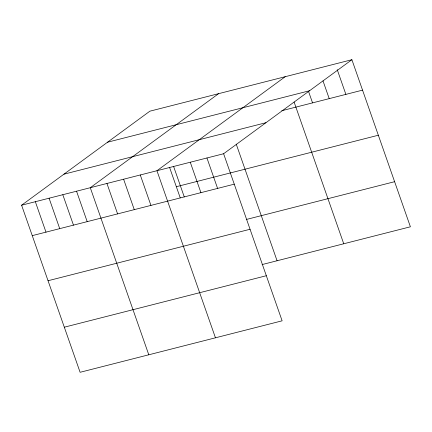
<?xml version="1.0" encoding="UTF-8"?>
<svg xmlns="http://www.w3.org/2000/svg" width="432" height="432" viewBox="0 0 432 432"><rect width="100%" height="100%" fill="white"/><g stroke="black" fill="none" stroke-linecap="round" stroke-linejoin="round"><path stroke-width="0.65" d="M351.891 59.708L223.609 153.738L282.118 320.819L80.109 372.292L21.6 205.211L149.882 111.181L351.891 59.708L410.4 226.789L262.089 264.578M218.565 93.685L90.283 187.709L148.792 354.791M285.228 76.696L156.946 170.726L215.455 337.802M107.546 142.214L309.555 90.742M281.783 110.716L362.545 90.137M63.931 174.182L265.939 122.71M21.6 205.211L223.609 153.738M176.332 186.705L378.34 135.232M32.254 235.64L234.263 184.167M246.299 219.483L394.61 181.694M48.049 280.735L250.058 229.262M64.319 327.197L266.328 275.724M337.225 69.66L345.881 94.387M323.001 80.881L329.216 98.631M308.551 91.465L312.547 102.875M294.106 102.055L343.737 243.772M236.239 144.153L277.074 260.761M206.944 157.988L217.598 188.411M190.274 162.232L200.934 192.661M173.61 166.477L184.264 196.906M169.533 167.287L180.236 197.856M140.281 174.971L150.935 205.4M123.611 179.221L134.271 209.644M106.947 183.465L117.601 213.894M76.545 191.209L87.199 221.638M62.807 194.713L73.467 225.137M49.075 198.212L59.729 228.641M35.338 201.712L45.992 232.141"/></g></svg>
